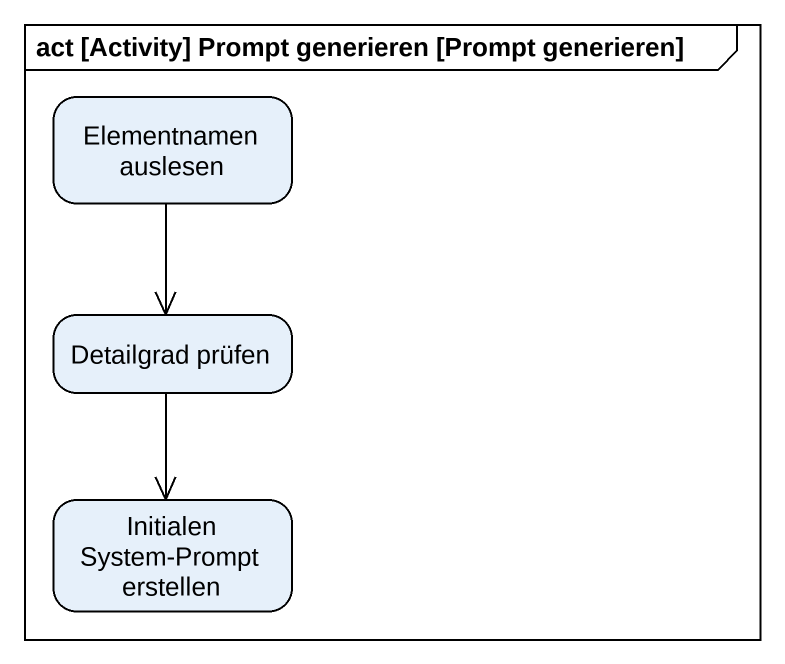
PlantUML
@startuml
mainframe act [Activity] Prompt generieren [Prompt generieren]
hide empty description
state "Elementnamen auslesen" as Elementnamen_auslesen
state "Detailgrad prüfen" as Detailgrad_prüfen
state "Initialen System-Prompt erstellen" as Initialen_System_Prompt
Elementnamen_auslesen --> Detailgrad_prüfen
Detailgrad_prüfen --> Initialen_System_Prompt
@enduml
